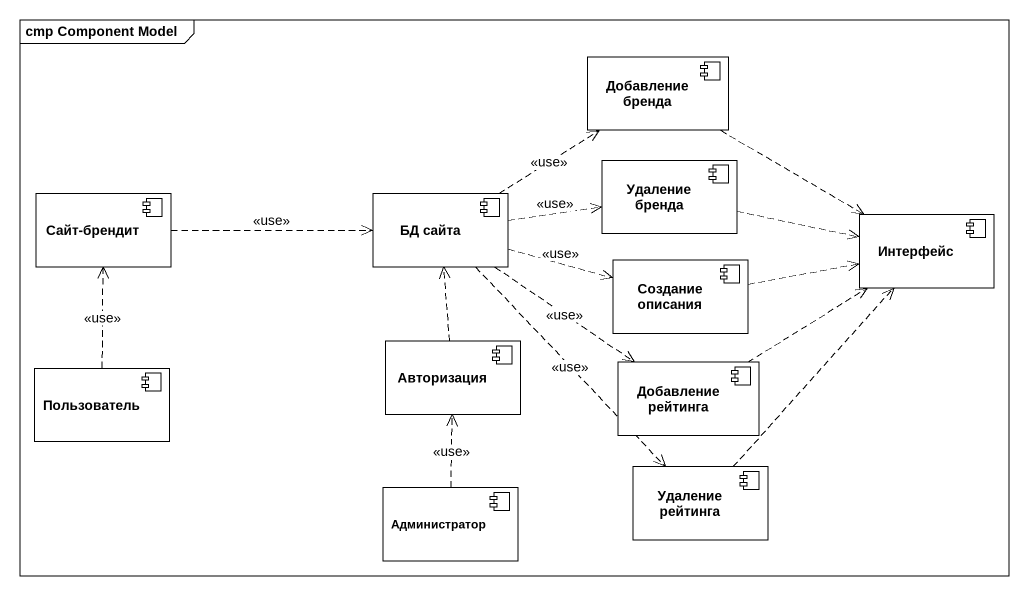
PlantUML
@startuml
mainframe cmp Component Model
component "Добавление бренда" as Добавление_бренда
component "Удаление бренда" as Удаление_бренда
component "Сайт-брендит" as Сайт_брендит
component "БД сайта" as БД_сайта
component Интерфейс
component "Создание описания" as Создание_описания
component Авторизация
component Пользователь
component "Добавление рейтинга" as Добавление_рейтинга
component Администратор
component "Удаление рейтинга" as Удаление_рейтинга
Добавление_бренда .right.> Интерфейс
Удаление_бренда .right.> Интерфейс
Сайт_брендит .right.> БД_сайта : <<use>>
БД_сайта .up.> Добавление_бренда : <<use>>
БД_сайта .right.> Удаление_бренда : <<use>>
БД_сайта .right.> Создание_описания : <<use>>
БД_сайта ..> Добавление_рейтинга : <<use>>
БД_сайта ..> Удаление_рейтинга : <<use>>
Создание_описания .right.> Интерфейс
Авторизация .up.> БД_сайта
Пользователь .up.> Сайт_брендит : <<use>>
Добавление_рейтинга .up.> Интерфейс
Администратор .up.> Авторизация : <<use>>
Удаление_рейтинга .up.> Интерфейс
@enduml
